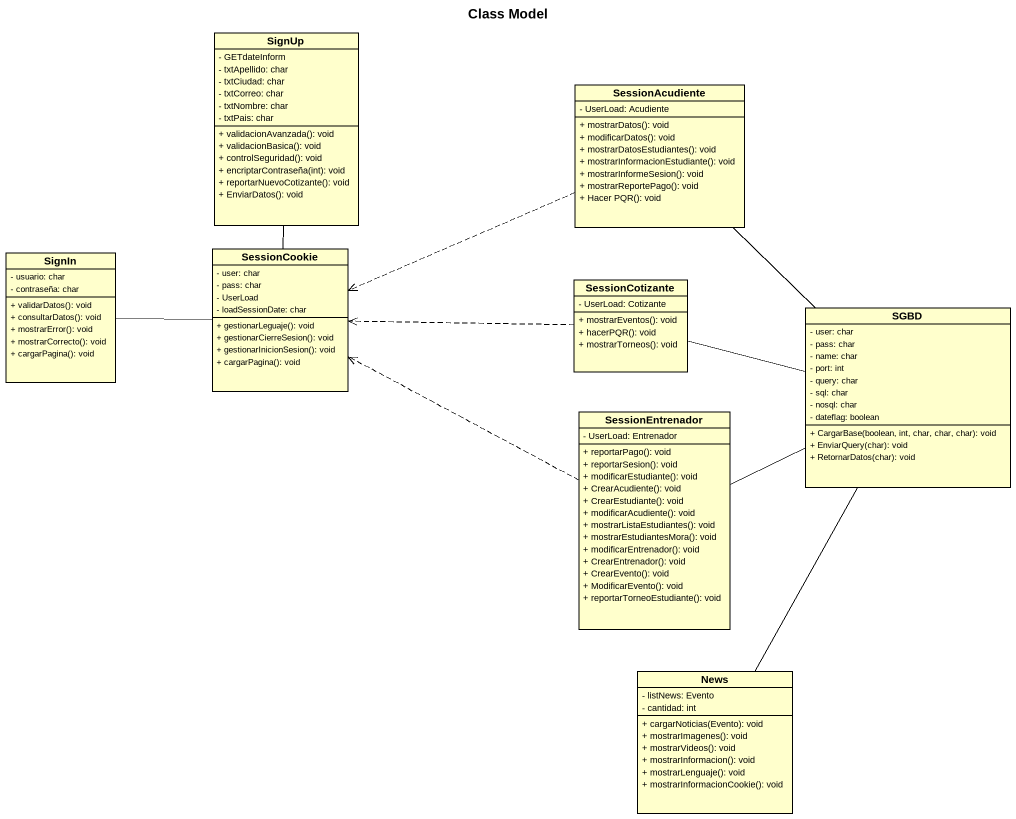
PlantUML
@startuml
title Class Model
hide circle
hide empty members
skinparam classAttributeIconSize 0
class SignUp {
  - GETdateInform
  - txtApellido: char
  - txtCiudad: char
  - txtCorreo: char
  - txtNombre: char
  - txtPais: char
  + validacionAvanzada(): void
  + validacionBasica(): void
  + controlSeguridad(): void
  + encriptarContraseña(int): void
  + reportarNuevoCotizante(): void
  + EnviarDatos(): void
}
class SessionAcudiente {
  - UserLoad: Acudiente
  + mostrarDatos(): void
  + modificarDatos(): void
  + mostrarDatosEstudiantes(): void
  + mostrarInformacionEstudiante(): void
  + mostrarInformeSesion(): void
  + mostrarReportePago(): void
  + Hacer PQR(): void
}
class SignIn {
  - usuario: char
  - contraseña: char
  + validarDatos(): void
  + consultarDatos(): void
  + mostrarError(): void
  + mostrarCorrecto(): void
  + cargarPagina(): void
}
class SessionCookie {
  - user: char
  - pass: char
  - UserLoad
  - loadSessionDate: char
  + gestionarLeguaje(): void
  + gestionarCierreSesion(): void
  + gestionarInicionSesion(): void
  + cargarPagina(): void
}
class SessionCotizante {
  - UserLoad: Cotizante
  + mostrarEventos(): void
  + hacerPQR(): void
  + mostrarTorneos(): void
}
class SGBD {
  - user: char
  - pass: char
  - name: char
  - port: int
  - query: char
  - sql: char
  - nosql: char
  - dateflag: boolean
  + CargarBase(boolean, int, char, char, char): void
  + EnviarQuery(char): void
  + RetornarDatos(char): void
}
class SessionEntrenador {
  - UserLoad: Entrenador
  + reportarPago(): void
  + reportarSesion(): void
  + modificarEstudiante(): void
  + CrearAcudiente(): void
  + CrearEstudiante(): void
  + modificarAcudiente(): void
  + mostrarListaEstudiantes(): void
  + mostrarEstudiantesMora(): void
  + modificarEntrenador(): void
  + CrearEntrenador(): void
  + CrearEvento(): void
  + ModificarEvento(): void
  + reportarTorneoEstudiante(): void
}
class News {
  - listNews: Evento
  - cantidad: int
  + cargarNoticias(Evento): void
  + mostrarImagenes(): void
  + mostrarVideos(): void
  + mostrarInformacion(): void
  + mostrarLenguaje(): void
  + mostrarInformacionCookie(): void
}
SignUp -- SessionCookie
SessionAcudiente .left.> SessionCookie
SessionAcudiente -- SGBD
SignIn -right- SessionCookie
SessionCotizante .left.> SessionCookie
SessionCotizante -right- SGBD
SessionEntrenador .left.> SessionCookie
SessionEntrenador -right- SGBD
News -up- SGBD
@enduml
